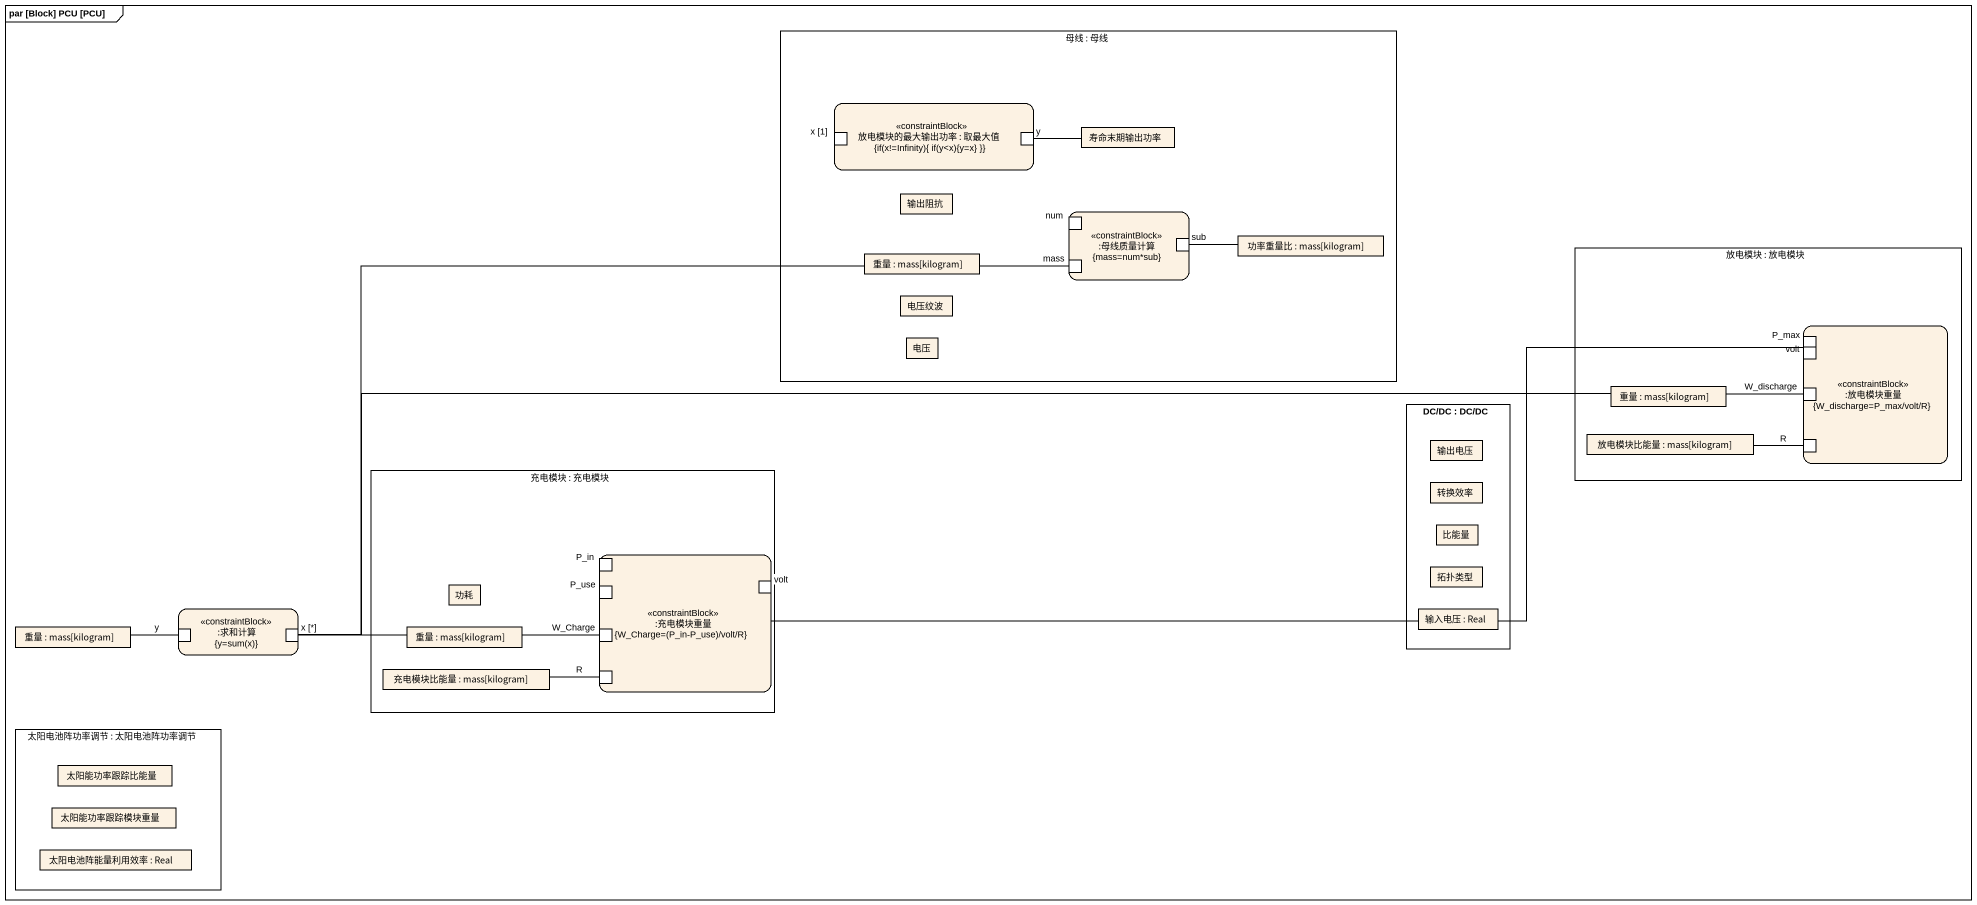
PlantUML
@startuml
mainframe par [Block] PCU [PCU]
rectangle "母线 : 母线" as 母线 {
  rectangle "放电模块的最大输出功率 : 取最大值\n{if(x!=Infinity){ if(y<x){y=x} }}" as 放电模块的最大输出功率 <<constraintBlock>> {
    port "x [1]" as x_1
    port y
  }
  rectangle 寿命末期输出功率
  rectangle 输出阻抗
  rectangle ":母线质量计算\n{mass=num*sub}" as 母线质量计算 <<constraintBlock>> {
    port num
    port mass
    port sub
  }
  rectangle "重量 : mass[kilogram]" as 重量
  rectangle "功率重量比 : mass[kilogram]" as 功率重量比
  rectangle 电压纹波
  rectangle 电压
}
rectangle "放电模块 : 放电模块" as 放电模块 {
  rectangle ":放电模块重量\n{W_discharge=P_max/volt/R}" as 放电模块重量 <<constraintBlock>> {
    port P_max
    port volt
    port W_discharge
    port R
  }
  rectangle "重量 : mass[kilogram]" as 重量_2
  rectangle "放电模块比能量 : mass[kilogram]" as 放电模块比能量
}
rectangle "DC/DC : DC/DC" as DC_DC {
  rectangle 输出电压
  rectangle 转换效率
  rectangle 比能量
  rectangle 拓扑类型
  rectangle "输入电压 : Real" as 输入电压
}
rectangle "充电模块 : 充电模块" as 充电模块 {
  rectangle ":充电模块重量\n{W_Charge=(P_in-P_use)/volt/R}" as 充电模块重量 <<constraintBlock>> {
    port P_in
    port "volt" as volt_2
    port P_use
    port W_Charge
    port "R" as R_2
  }
  rectangle 功耗
  rectangle "重量 : mass[kilogram]" as 重量_4
  rectangle "充电模块比能量 : mass[kilogram]" as 充电模块比能量
}
rectangle ":求和计算\n{y=sum(x)}" as 求和计算 <<constraintBlock>> {
  port "y" as y_2
  port "x [*]" as x_
}
rectangle "重量 : mass[kilogram]" as 重量_3
rectangle "太阳电池阵功率调节 : 太阳电池阵功率调节" as 太阳电池阵功率调节 {
  rectangle 太阳能功率跟踪比能量
  rectangle 太阳能功率跟踪模块重量
  rectangle "太阳电池阵能量利用效率 : Real" as 太阳电池阵能量利用效率
}
y -right- 寿命末期输出功率
重量 -right- mass
sub -right- 功率重量比
重量_2 -right- W_discharge
重量_2 -left- x_
放电模块比能量 -right- R
volt_2 -right- 输入电压
输入电压 -up- volt
重量_3 -right- y_2
x_ -right- 重量
x_ -right- 重量_4
重量_4 -right- W_Charge
充电模块比能量 -right- R_2
@enduml
